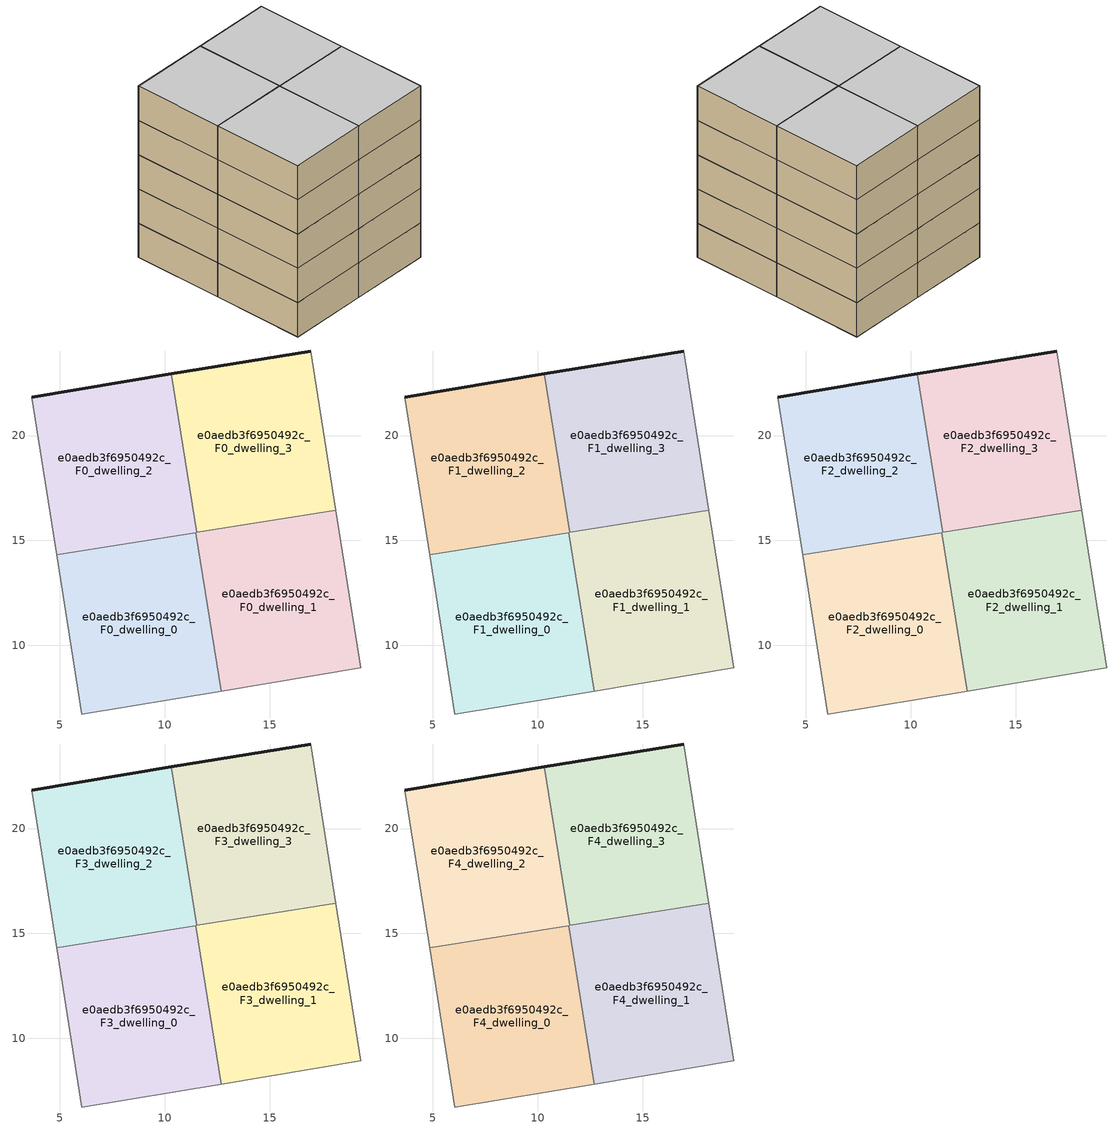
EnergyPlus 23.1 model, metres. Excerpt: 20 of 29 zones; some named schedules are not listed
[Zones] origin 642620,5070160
e0aedb3f6950492c_F0_dwelling_0
 floor ground (EU_floor_Construction): 12.68,7.82 11.48,15.38 4.84,14.32 6.04,6.72 z0
 wall adiabatic (EU_wall_Construction): 12.68,7.82 6.04,6.72 4.84,14.32 z0:3
 wall to e0aedb3f6950492c_F0_dwelling_1 (EU_wall_Construction): 11.48,15.38 12.68,7.82 z0:3
 wall to e0aedb3f6950492c_F0_dwelling_2 (EU_wall_Construction): 4.84,14.32 11.48,15.38 z0:3
e0aedb3f6950492c_F0_dwelling_1
 floor ground (EU_floor_Construction): 19.35,8.92 18.16,16.44 11.48,15.38 12.68,7.82 z0
 wall adiabatic (EU_wall_Construction): 18.16,16.44 19.35,8.92 12.68,7.82 z0:3
 wall to e0aedb3f6950492c_F0_dwelling_3 (EU_wall_Construction): 11.52,15.38 18.16,16.44 z0:3
 wall to e0aedb3f6950492c_F0_dwelling_2 (EU_wall_Construction): 11.48,15.38 11.52,15.38 z0:3
e0aedb3f6950492c_F0_dwelling_2
 floor ground (EU_floor_Construction): 11.52,15.38 10.32,22.94 3.65,21.84 4.84,14.32 z0
 wall outside (EU_wall_Construction): 3.65,21.84 10.32,22.94 z0:3
 wall adiabatic (EU_wall_Construction): 4.84,14.32 3.65,21.84 z0:3
 wall to e0aedb3f6950492c_F0_dwelling_3 (EU_wall_Construction): 10.32,22.94 11.52,15.38 z0:3
e0aedb3f6950492c_F0_dwelling_3
 floor ground (EU_floor_Construction): 18.16,16.44 16.95,24.03 10.32,22.94 11.52,15.38 z0
 wall outside (EU_wall_Construction): 10.32,22.94 16.95,24.03 z0:3
 wall adiabatic (EU_wall_Construction): 16.95,24.03 18.16,16.44 z0:3
e0aedb3f6950492c_F1_dwelling_0
 floor to e0aedb3f6950492c_F0_dwelling_0 (EU_floor_Construction): 12.68,7.82 11.48,15.38 4.84,14.32 6.04,6.72 z3
 wall adiabatic (EU_wall_Construction): 12.68,7.82 6.04,6.72 4.84,14.32 z3:6
 wall to e0aedb3f6950492c_F1_dwelling_1 (EU_wall_Construction): 11.48,15.38 12.68,7.82 z3:6
 wall to e0aedb3f6950492c_F1_dwelling_2 (EU_wall_Construction): 4.84,14.32 11.48,15.38 z3:6
e0aedb3f6950492c_F1_dwelling_1
 floor to e0aedb3f6950492c_F0_dwelling_1 (EU_floor_Construction): 19.35,8.92 18.16,16.44 11.48,15.38 12.68,7.82 z3
 wall adiabatic (EU_wall_Construction): 18.16,16.44 19.35,8.92 12.68,7.82 z3:6
 wall to e0aedb3f6950492c_F1_dwelling_3 (EU_wall_Construction): 11.52,15.38 18.16,16.44 z3:6
 wall to e0aedb3f6950492c_F1_dwelling_2 (EU_wall_Construction): 11.48,15.38 11.52,15.38 z3:6
e0aedb3f6950492c_F1_dwelling_2
 floor to e0aedb3f6950492c_F0_dwelling_2 (EU_floor_Construction): 11.52,15.38 10.32,22.94 3.65,21.84 4.84,14.32 z3
 wall outside (EU_wall_Construction): 3.65,21.84 10.32,22.94 z3:6
 wall adiabatic (EU_wall_Construction): 4.84,14.32 3.65,21.84 z3:6
 wall to e0aedb3f6950492c_F1_dwelling_3 (EU_wall_Construction): 10.32,22.94 11.52,15.38 z3:6
e0aedb3f6950492c_F1_dwelling_3
 floor to e0aedb3f6950492c_F0_dwelling_3 (EU_floor_Construction): 18.16,16.44 16.95,24.03 10.32,22.94 11.52,15.38 z3
 wall outside (EU_wall_Construction): 10.32,22.94 16.95,24.03 z3:6
 wall adiabatic (EU_wall_Construction): 16.95,24.03 18.16,16.44 z3:6
e0aedb3f6950492c_F2_dwelling_0
 floor to e0aedb3f6950492c_F1_dwelling_0 (EU_floor_Construction): 12.68,7.82 11.48,15.38 4.84,14.32 6.04,6.72 z6
 wall adiabatic (EU_wall_Construction): 12.68,7.82 6.04,6.72 4.84,14.32 z6:9
 wall to e0aedb3f6950492c_F2_dwelling_1 (EU_wall_Construction): 11.48,15.38 12.68,7.82 z6:9
 wall to e0aedb3f6950492c_F2_dwelling_2 (EU_wall_Construction): 4.84,14.32 11.48,15.38 z6:9
e0aedb3f6950492c_F2_dwelling_1
 floor to e0aedb3f6950492c_F1_dwelling_1 (EU_floor_Construction): 19.35,8.92 18.16,16.44 11.48,15.38 12.68,7.82 z6
 wall adiabatic (EU_wall_Construction): 18.16,16.44 19.35,8.92 12.68,7.82 z6:9
 wall to e0aedb3f6950492c_F2_dwelling_3 (EU_wall_Construction): 11.52,15.38 18.16,16.44 z6:9
 wall to e0aedb3f6950492c_F2_dwelling_2 (EU_wall_Construction): 11.48,15.38 11.52,15.38 z6:9
e0aedb3f6950492c_F2_dwelling_2
 floor to e0aedb3f6950492c_F1_dwelling_2 (EU_floor_Construction): 11.52,15.38 10.32,22.94 3.65,21.84 4.84,14.32 z6
 wall outside (EU_wall_Construction): 3.65,21.84 10.32,22.94 z6:9
 wall adiabatic (EU_wall_Construction): 4.84,14.32 3.65,21.84 z6:9
 wall to e0aedb3f6950492c_F2_dwelling_3 (EU_wall_Construction): 10.32,22.94 11.52,15.38 z6:9
e0aedb3f6950492c_F2_dwelling_3
 floor to e0aedb3f6950492c_F1_dwelling_3 (EU_floor_Construction): 18.16,16.44 16.95,24.03 10.32,22.94 11.52,15.38 z6
 wall outside (EU_wall_Construction): 10.32,22.94 16.95,24.03 z6:9
 wall adiabatic (EU_wall_Construction): 16.95,24.03 18.16,16.44 z6:9
e0aedb3f6950492c_F3_dwelling_0
 floor to e0aedb3f6950492c_F2_dwelling_0 (EU_floor_Construction): 12.68,7.82 11.48,15.38 4.84,14.32 6.04,6.72 z9
 wall adiabatic (EU_wall_Construction): 12.68,7.82 6.04,6.72 4.84,14.32 z9:12
 wall to e0aedb3f6950492c_F3_dwelling_1 (EU_wall_Construction): 11.48,15.38 12.68,7.82 z9:12
 wall to e0aedb3f6950492c_F3_dwelling_2 (EU_wall_Construction): 4.84,14.32 11.48,15.38 z9:12
e0aedb3f6950492c_F3_dwelling_1
 floor to e0aedb3f6950492c_F2_dwelling_1 (EU_floor_Construction): 19.35,8.92 18.16,16.44 11.48,15.38 12.68,7.82 z9
 wall adiabatic (EU_wall_Construction): 18.16,16.44 19.35,8.92 12.68,7.82 z9:12
 wall to e0aedb3f6950492c_F3_dwelling_3 (EU_wall_Construction): 11.52,15.38 18.16,16.44 z9:12
 wall to e0aedb3f6950492c_F3_dwelling_2 (EU_wall_Construction): 11.48,15.38 11.52,15.38 z9:12
e0aedb3f6950492c_F3_dwelling_2
 floor to e0aedb3f6950492c_F2_dwelling_2 (EU_floor_Construction): 11.52,15.38 10.32,22.94 3.65,21.84 4.84,14.32 z9
 wall outside (EU_wall_Construction): 3.65,21.84 10.32,22.94 z9:12
 wall adiabatic (EU_wall_Construction): 4.84,14.32 3.65,21.84 z9:12
 wall to e0aedb3f6950492c_F3_dwelling_3 (EU_wall_Construction): 10.32,22.94 11.52,15.38 z9:12
e0aedb3f6950492c_F3_dwelling_3
 floor to e0aedb3f6950492c_F2_dwelling_3 (EU_floor_Construction): 18.16,16.44 16.95,24.03 10.32,22.94 11.52,15.38 z9
 wall outside (EU_wall_Construction): 10.32,22.94 16.95,24.03 z9:12
 wall adiabatic (EU_wall_Construction): 16.95,24.03 18.16,16.44 z9:12
e0aedb3f6950492c_F4_dwelling_0
 floor to e0aedb3f6950492c_F3_dwelling_0 (EU_floor_Construction): 12.68,7.82 11.48,15.38 4.84,14.32 6.04,6.72 z12
 wall adiabatic (EU_wall_Construction): 12.68,7.82 6.04,6.72 4.84,14.32 z12:15
 wall to e0aedb3f6950492c_F4_dwelling_1 (EU_wall_Construction): 11.48,15.38 12.68,7.82 z12:15
 wall to e0aedb3f6950492c_F4_dwelling_2 (EU_wall_Construction): 4.84,14.32 11.48,15.38 z12:15
 ceiling to e0aedb3f6950492c_F5_dwelling_0 (EU_floor_Construction): 11.48,15.38 12.68,7.82 6.04,6.72 4.84,14.32 z15
e0aedb3f6950492c_F4_dwelling_1
 floor to e0aedb3f6950492c_F3_dwelling_1 (EU_floor_Construction): 19.35,8.92 18.16,16.44 11.48,15.38 12.68,7.82 z12
 wall adiabatic (EU_wall_Construction): 18.16,16.44 19.35,8.92 12.68,7.82 z12:15
 wall to e0aedb3f6950492c_F4_dwelling_3 (EU_wall_Construction): 11.52,15.38 18.16,16.44 z12:15
 wall to e0aedb3f6950492c_F4_dwelling_2 (EU_wall_Construction): 11.48,15.38 11.52,15.38 z12:15
 ceiling to e0aedb3f6950492c_F5_dwelling_0 (EU_floor_Construction): 18.16,16.44 19.35,8.92 12.68,7.82 11.48,15.38 11.5,15.38 11.52,15.38 z15
e0aedb3f6950492c_F4_dwelling_2
 floor to e0aedb3f6950492c_F3_dwelling_2 (EU_floor_Construction): 11.52,15.38 10.32,22.94 3.65,21.84 4.84,14.32 z12
 wall outside (EU_wall_Construction): 3.65,21.84 10.32,22.94 z12:15
 wall adiabatic (EU_wall_Construction): 4.84,14.32 3.65,21.84 z12:15
 wall to e0aedb3f6950492c_F4_dwelling_3 (EU_wall_Construction): 10.32,22.94 11.52,15.38 z12:15
 ceiling to e0aedb3f6950492c_F5_dwelling_1 (EU_floor_Construction): 10.32,22.94 11.52,15.38 4.84,14.32 3.65,21.84 z15
e0aedb3f6950492c_F4_dwelling_3
 floor to e0aedb3f6950492c_F3_dwelling_3 (EU_floor_Construction): 18.16,16.44 16.95,24.03 10.32,22.94 11.52,15.38 z12
 wall outside (EU_wall_Construction): 10.32,22.94 16.95,24.03 z12:15
 wall adiabatic (EU_wall_Construction): 16.95,24.03 18.16,16.44 z12:15
 ceiling to e0aedb3f6950492c_F5_dwelling_2 (EU_floor_Construction): 16.95,24.03 18.16,16.44 11.52,15.38 10.32,22.94 z15
[Building]
EU S2 Campaign: North Axis=0; Terrain=City; Solar Distribution=FullExterior
[Site:Location]
Lyon-Bron: Latitude=45.75; Longitude=5; Time Zone=1; Elevation=198
[SizingPeriod:WeatherFileDays]
AnnualSizingPeriod: Begin Month=1; Begin Day of Month=1; End Month=12; End Day of Month=31; Day of Week for Start Day=Monday; Use Weather File Daylight Saving Period=No; Use Weather File Rain and Snow Indicators=No
[MATERIAL]
EU_InternalMass_Material: Roughness=MediumRough; Thickness=0.1; Conductivity=1; Density=1800; Specific Heat=900; Thermal Absorptance=0.9; Solar Absorptance=0.7; Visible Absorptance=0.7
[MATERIAL:NOMASS] Roughness=MediumRough; Thermal Absorptance=0.9; Solar Absorptance=0.7; Visible Absorptance=0.7
Name | Thermal Resistance
EU_wall_NoMass | 0.776494
EU_floor_NoMass | 0.421597
[CONSTRUCTION]
EU_wall_Construction: EU_wall_NoMass
EU_floor_Construction: EU_floor_NoMass
EU_InternalMass_Construction: EU_InternalMass_Material
[ZONE] Type=1; Multiplier=1; Ceiling Height=autocalculate; Floor Area=autocalculate; Part of Total Floor Area=Yes
Name | Volume
e0aedb3f6950492c_F0_dwelling_0; e0aedb3f6950492c_F1_dwelling_0; e0aedb3f6950492c_F2_dwelling_0; e0aedb3f6950492c_F3_dwelling_0; e0aedb3f6950492c_F4_dwelling_0 | 154.816
e0aedb3f6950492c_F0_dwelling_1; e0aedb3f6950492c_F1_dwelling_1; e0aedb3f6950492c_F2_dwelling_1; e0aedb3f6950492c_F3_dwelling_1; e0aedb3f6950492c_F4_dwelling_1 | 154.798
e0aedb3f6950492c_F0_dwelling_2; e0aedb3f6950492c_F1_dwelling_2; e0aedb3f6950492c_F2_dwelling_2; e0aedb3f6950492c_F3_dwelling_2; e0aedb3f6950492c_F4_dwelling_2 | 154.819
e0aedb3f6950492c_F0_dwelling_3; e0aedb3f6950492c_F1_dwelling_3; e0aedb3f6950492c_F2_dwelling_3; e0aedb3f6950492c_F3_dwelling_3; e0aedb3f6950492c_F4_dwelling_3 | 154.835
[INTERNALMASS] Construction=EU_InternalMass_Construction
Name | Zone or ZoneList | Surface Area
e0aedb3f6950492c_F0_dwelling_0_EU_InternalMass | e0aedb3f6950492c_F0_dwelling_0 | 51.605
e0aedb3f6950492c_F0_dwelling_1_EU_InternalMass | e0aedb3f6950492c_F0_dwelling_1 | 51.5998
e0aedb3f6950492c_F0_dwelling_2_EU_InternalMass | e0aedb3f6950492c_F0_dwelling_2 | 51.6064
e0aedb3f6950492c_F0_dwelling_3_EU_InternalMass | e0aedb3f6950492c_F0_dwelling_3 | 51.6117
e0aedb3f6950492c_F1_dwelling_0_EU_InternalMass | e0aedb3f6950492c_F1_dwelling_0 | 51.605
e0aedb3f6950492c_F1_dwelling_1_EU_InternalMass | e0aedb3f6950492c_F1_dwelling_1 | 51.5998
e0aedb3f6950492c_F1_dwelling_2_EU_InternalMass | e0aedb3f6950492c_F1_dwelling_2 | 51.6064
e0aedb3f6950492c_F1_dwelling_3_EU_InternalMass | e0aedb3f6950492c_F1_dwelling_3 | 51.6117
e0aedb3f6950492c_F2_dwelling_0_EU_InternalMass | e0aedb3f6950492c_F2_dwelling_0 | 51.605
e0aedb3f6950492c_F2_dwelling_1_EU_InternalMass | e0aedb3f6950492c_F2_dwelling_1 | 51.5998
e0aedb3f6950492c_F2_dwelling_2_EU_InternalMass | e0aedb3f6950492c_F2_dwelling_2 | 51.6064
e0aedb3f6950492c_F2_dwelling_3_EU_InternalMass | e0aedb3f6950492c_F2_dwelling_3 | 51.6117
e0aedb3f6950492c_F3_dwelling_0_EU_InternalMass | e0aedb3f6950492c_F3_dwelling_0 | 51.605
e0aedb3f6950492c_F3_dwelling_1_EU_InternalMass | e0aedb3f6950492c_F3_dwelling_1 | 51.5998
e0aedb3f6950492c_F3_dwelling_2_EU_InternalMass | e0aedb3f6950492c_F3_dwelling_2 | 51.6064
e0aedb3f6950492c_F3_dwelling_3_EU_InternalMass | e0aedb3f6950492c_F3_dwelling_3 | 51.6117
e0aedb3f6950492c_F4_dwelling_0_EU_InternalMass | e0aedb3f6950492c_F4_dwelling_0 | 51.605
e0aedb3f6950492c_F4_dwelling_1_EU_InternalMass | e0aedb3f6950492c_F4_dwelling_1 | 51.5998
e0aedb3f6950492c_F4_dwelling_2_EU_InternalMass | e0aedb3f6950492c_F4_dwelling_2 | 51.6064
e0aedb3f6950492c_F4_dwelling_3_EU_InternalMass | e0aedb3f6950492c_F4_dwelling_3 | 51.6117
[OTHEREQUIPMENT] Fuel Type=Electricity; Design Level Calculation Method=Watts/Area; Power per Zone Floor Area=1; Fraction Latent=0; Fraction Radiant=0; Fraction Lost=0; Carbon Dioxide Generation Rate=0; EndUse Subcategory=EU_Step8_InternalGains
Name | Zone or ZoneList or Space or SpaceList | Schedule
EU_Step8_InternalGain_e0aedb3f6950492c_F0_dwelling_0_f000 | e0aedb3f6950492c_F0_dwelling_0 | EU_Step8_GainSchedule_e0aedb3f6950492c_F0_dwelling_0_f000
EU_Step8_InternalGain_e0aedb3f6950492c_F0_dwelling_1_f000 | e0aedb3f6950492c_F0_dwelling_1 | EU_Step8_GainSchedule_e0aedb3f6950492c_F0_dwelling_1_f000
EU_Step8_InternalGain_e0aedb3f6950492c_F0_dwelling_2_f000 | e0aedb3f6950492c_F0_dwelling_2 | EU_Step8_GainSchedule_e0aedb3f6950492c_F0_dwelling_2_f000
EU_Step8_InternalGain_e0aedb3f6950492c_F0_dwelling_3_f000 | e0aedb3f6950492c_F0_dwelling_3 | EU_Step8_GainSchedule_e0aedb3f6950492c_F0_dwelling_3_f000
EU_Step8_InternalGain_e0aedb3f6950492c_F1_dwelling_0_f000 | e0aedb3f6950492c_F1_dwelling_0 | EU_Step8_GainSchedule_e0aedb3f6950492c_F1_dwelling_0_f000
EU_Step8_InternalGain_e0aedb3f6950492c_F1_dwelling_1_f000 | e0aedb3f6950492c_F1_dwelling_1 | EU_Step8_GainSchedule_e0aedb3f6950492c_F1_dwelling_1_f000
EU_Step8_InternalGain_e0aedb3f6950492c_F1_dwelling_2_f000 | e0aedb3f6950492c_F1_dwelling_2 | EU_Step8_GainSchedule_e0aedb3f6950492c_F1_dwelling_2_f000
EU_Step8_InternalGain_e0aedb3f6950492c_F1_dwelling_3_f000 | e0aedb3f6950492c_F1_dwelling_3 | EU_Step8_GainSchedule_e0aedb3f6950492c_F1_dwelling_3_f000
EU_Step8_InternalGain_e0aedb3f6950492c_F2_dwelling_0_f000 | e0aedb3f6950492c_F2_dwelling_0 | EU_Step8_GainSchedule_e0aedb3f6950492c_F2_dwelling_0_f000
EU_Step8_InternalGain_e0aedb3f6950492c_F2_dwelling_1_f000 | e0aedb3f6950492c_F2_dwelling_1 | EU_Step8_GainSchedule_e0aedb3f6950492c_F2_dwelling_1_f000
EU_Step8_InternalGain_e0aedb3f6950492c_F2_dwelling_2_f000 | e0aedb3f6950492c_F2_dwelling_2 | EU_Step8_GainSchedule_e0aedb3f6950492c_F2_dwelling_2_f000
EU_Step8_InternalGain_e0aedb3f6950492c_F2_dwelling_3_f000 | e0aedb3f6950492c_F2_dwelling_3 | EU_Step8_GainSchedule_e0aedb3f6950492c_F2_dwelling_3_f000
EU_Step8_InternalGain_e0aedb3f6950492c_F3_dwelling_0_f000 | e0aedb3f6950492c_F3_dwelling_0 | EU_Step8_GainSchedule_e0aedb3f6950492c_F3_dwelling_0_f000
EU_Step8_InternalGain_e0aedb3f6950492c_F3_dwelling_1_f000 | e0aedb3f6950492c_F3_dwelling_1 | EU_Step8_GainSchedule_e0aedb3f6950492c_F3_dwelling_1_f000
EU_Step8_InternalGain_e0aedb3f6950492c_F3_dwelling_2_f000 | e0aedb3f6950492c_F3_dwelling_2 | EU_Step8_GainSchedule_e0aedb3f6950492c_F3_dwelling_2_f000
EU_Step8_InternalGain_e0aedb3f6950492c_F3_dwelling_3_f000 | e0aedb3f6950492c_F3_dwelling_3 | EU_Step8_GainSchedule_e0aedb3f6950492c_F3_dwelling_3_f000
EU_Step8_InternalGain_e0aedb3f6950492c_F4_dwelling_0_f000 | e0aedb3f6950492c_F4_dwelling_0 | EU_Step8_GainSchedule_e0aedb3f6950492c_F4_dwelling_0_f000
EU_Step8_InternalGain_e0aedb3f6950492c_F4_dwelling_1_f000 | e0aedb3f6950492c_F4_dwelling_1 | EU_Step8_GainSchedule_e0aedb3f6950492c_F4_dwelling_1_f000
EU_Step8_InternalGain_e0aedb3f6950492c_F4_dwelling_2_f000 | e0aedb3f6950492c_F4_dwelling_2 | EU_Step8_GainSchedule_e0aedb3f6950492c_F4_dwelling_2_f000
EU_Step8_InternalGain_e0aedb3f6950492c_F4_dwelling_3_f000 | e0aedb3f6950492c_F4_dwelling_3 | EU_Step8_GainSchedule_e0aedb3f6950492c_F4_dwelling_3_f000
[ZONEVENTILATION:DESIGNFLOWRATE] Schedule=EU_AlwaysOn; Design Flow Rate Calculation Method=AirChanges/Hour; Air Changes per Hour=0.693814; Ventilation Type=Natural; Fan Pressure Rise=0; Fan Total Efficiency=1; Constant Term Coefficient=1; Temperature Term Coefficient=0; Velocity Term Coefficient=0; Velocity Squared Term Coefficient=0; Minimum Indoor Temperature=-100; Maximum Indoor Temperature=100; Delta Temperature=-100; Minimum Outdoor Temperature=-100; Maximum Outdoor Temperature=100; Maximum Wind Speed=40
Name | Zone or ZoneList or Space or SpaceList
EU_ConstantAir_e0aedb3f6950492c_F0_dwelling_0 | e0aedb3f6950492c_F0_dwelling_0
EU_ConstantAir_e0aedb3f6950492c_F0_dwelling_1 | e0aedb3f6950492c_F0_dwelling_1
EU_ConstantAir_e0aedb3f6950492c_F0_dwelling_2 | e0aedb3f6950492c_F0_dwelling_2
EU_ConstantAir_e0aedb3f6950492c_F0_dwelling_3 | e0aedb3f6950492c_F0_dwelling_3
EU_ConstantAir_e0aedb3f6950492c_F1_dwelling_0 | e0aedb3f6950492c_F1_dwelling_0
EU_ConstantAir_e0aedb3f6950492c_F1_dwelling_1 | e0aedb3f6950492c_F1_dwelling_1
EU_ConstantAir_e0aedb3f6950492c_F1_dwelling_2 | e0aedb3f6950492c_F1_dwelling_2
EU_ConstantAir_e0aedb3f6950492c_F1_dwelling_3 | e0aedb3f6950492c_F1_dwelling_3
EU_ConstantAir_e0aedb3f6950492c_F2_dwelling_0 | e0aedb3f6950492c_F2_dwelling_0
EU_ConstantAir_e0aedb3f6950492c_F2_dwelling_1 | e0aedb3f6950492c_F2_dwelling_1
EU_ConstantAir_e0aedb3f6950492c_F2_dwelling_2 | e0aedb3f6950492c_F2_dwelling_2
EU_ConstantAir_e0aedb3f6950492c_F2_dwelling_3 | e0aedb3f6950492c_F2_dwelling_3
EU_ConstantAir_e0aedb3f6950492c_F3_dwelling_0 | e0aedb3f6950492c_F3_dwelling_0
EU_ConstantAir_e0aedb3f6950492c_F3_dwelling_1 | e0aedb3f6950492c_F3_dwelling_1
EU_ConstantAir_e0aedb3f6950492c_F3_dwelling_2 | e0aedb3f6950492c_F3_dwelling_2
EU_ConstantAir_e0aedb3f6950492c_F3_dwelling_3 | e0aedb3f6950492c_F3_dwelling_3
EU_ConstantAir_e0aedb3f6950492c_F4_dwelling_0 | e0aedb3f6950492c_F4_dwelling_0
EU_ConstantAir_e0aedb3f6950492c_F4_dwelling_1 | e0aedb3f6950492c_F4_dwelling_1
EU_ConstantAir_e0aedb3f6950492c_F4_dwelling_2 | e0aedb3f6950492c_F4_dwelling_2
EU_ConstantAir_e0aedb3f6950492c_F4_dwelling_3 | e0aedb3f6950492c_F4_dwelling_3
[HVACTEMPLATE:THERMOSTAT] Constant Heating Setpoint=20; Constant Cooling Setpoint=50
EU_HeatOnly_e0aedb3f6950492c_F0_dwelling_0; EU_HeatOnly_e0aedb3f6950492c_F0_dwelling_1; EU_HeatOnly_e0aedb3f6950492c_F0_dwelling_2; EU_HeatOnly_e0aedb3f6950492c_F0_dwelling_3; EU_HeatOnly_e0aedb3f6950492c_F1_dwelling_0; EU_HeatOnly_e0aedb3f6950492c_F1_dwelling_1; EU_HeatOnly_e0aedb3f6950492c_F1_dwelling_2; EU_HeatOnly_e0aedb3f6950492c_F1_dwelling_3; EU_HeatOnly_e0aedb3f6950492c_F2_dwelling_0; EU_HeatOnly_e0aedb3f6950492c_F2_dwelling_1; EU_HeatOnly_e0aedb3f6950492c_F2_dwelling_2; EU_HeatOnly_e0aedb3f6950492c_F2_dwelling_3; EU_HeatOnly_e0aedb3f6950492c_F3_dwelling_0; EU_HeatOnly_e0aedb3f6950492c_F3_dwelling_1; EU_HeatOnly_e0aedb3f6950492c_F3_dwelling_2; EU_HeatOnly_e0aedb3f6950492c_F3_dwelling_3; EU_HeatOnly_e0aedb3f6950492c_F4_dwelling_0; EU_HeatOnly_e0aedb3f6950492c_F4_dwelling_1; EU_HeatOnly_e0aedb3f6950492c_F4_dwelling_2; EU_HeatOnly_e0aedb3f6950492c_F4_dwelling_3; EU_HeatOnly_e0aedb3f6950492c_F5_dwelling_0; EU_HeatOnly_e0aedb3f6950492c_F5_dwelling_1
